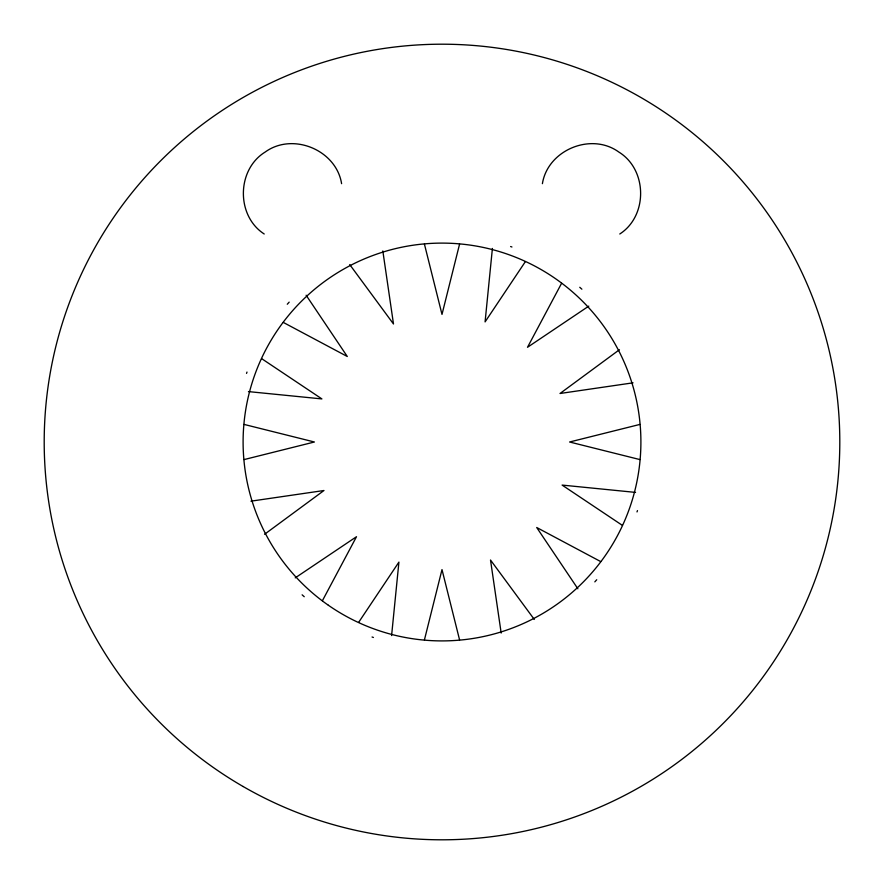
<?xml version="1.0" encoding="UTF-8"?>
<svg xmlns="http://www.w3.org/2000/svg" width="884" height="884" viewBox="0 0 884 884"><rect width="100%" height="100%" fill="white"/><g stroke="black" fill="none" stroke-linecap="round" stroke-linejoin="round"><path stroke-width="1.33" d="M391.601 635.552L398.916 562.102L358.661 622.325M492.399 248.448L485.084 321.898L525.339 261.675M459.569 244.128L442 314.406L424.43 244.128M424.43 639.872L442 569.594L459.569 639.872M542.4 183.673C547.749 149.993 591.208 131.992 618.8 152.026C647.419 169.606 648.027 215.784 619.783 233.995M246.525 373.391L247.001 372.065M636.999 511.935L637.474 510.609M322.439 600.656L356.495 536.71L295.223 577.871M561.561 283.344L527.505 347.29L588.777 306.129M287.278 304.24L289.178 302.129M594.821 581.871L596.722 579.76M264.559 534.29L323.986 490.509L250.945 501.173M619.441 349.71L560.014 393.49L633.054 382.827M244.128 459.569L314.406 442L244.128 424.43M639.872 424.43L569.594 442L639.872 459.569M248.448 391.601L321.898 398.916L261.675 358.661M635.552 492.399L562.102 485.084L622.325 525.339M510.609 246.525L511.935 247.001M372.065 636.999L373.391 637.474M283.344 322.439L347.29 356.495L306.129 295.223M600.656 561.561L536.71 527.505L577.871 588.777M264.217 233.995C235.973 215.784 236.581 169.606 265.2 152.026C292.792 131.992 336.252 149.993 341.6 183.673M579.76 287.278L581.871 289.178M302.129 594.821L304.24 596.722M349.71 264.559L393.49 323.986L382.827 250.945M534.29 619.441L490.509 560.014L501.173 633.054M328.384 605.264A198.9 198.9 0 0 0 640.193 458.763A198.9 198.9 0 0 0 357.423 261.984A198.9 198.9 0 0 0 328.384 605.264M243.1 786.506A397.8 397.8 0 0 0 839.8 442A397.8 397.8 0 0 0 243.1 97.494A397.8 397.8 0 0 0 243.1 786.506"/></g></svg>
